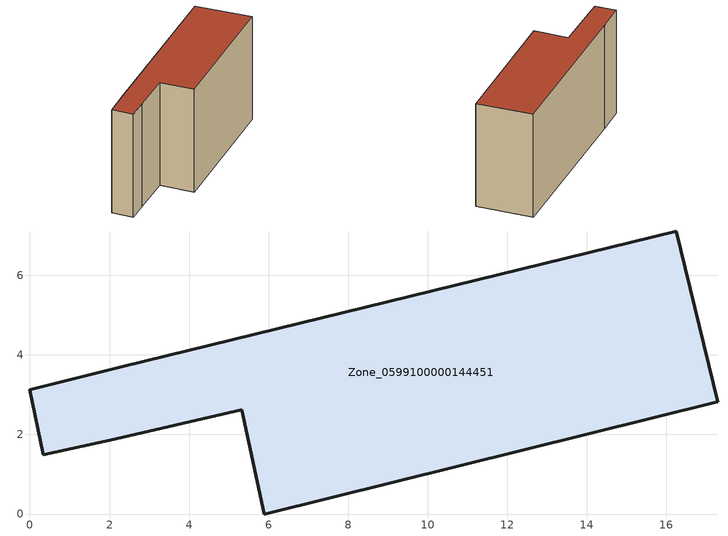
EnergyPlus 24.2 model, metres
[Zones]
Zone_0599100000144451
 floor ground (C_G): 0,3.12 2.31,3.7 16.24,7.11 17.28,2.83 5.89,0 5.32,2.62 2,1.85 0.33,1.49 z0
 wall outside (C_F): 2.31,3.7 0,3.12 0.33,1.49 2,1.85 5.32,2.62 5.89,0 17.28,2.83 16.24,7.11 2.31,3.7 z0:8.38
 roof outside (C_R): 17.28,2.83 16.24,7.11 2.31,3.7 0,3.12 0.33,1.49 2,1.85 5.32,2.62 5.89,0 z8.38
[BUILDING]
Pand.0599100000144451: North Axis=0; Terrain=City; Loads Convergence Tolerance Value=0.04; Temperature Convergence Tolerance Value=0.4; Solar Distribution=FullExterior; Maximum Number of Warmup Days=25; Minimum Number of Warmup Days=1
[Site:Location]
Rotterdam.The.Hague.AP_ZH_NLD Design_Conditions: Latitude=51.96; Longitude=4.45; Time Zone=1; Elevation=-4.5
[SITE:GROUNDTEMPERATURE:BUILDINGSURFACE]
18, 18, 18, 18, 18, 18, 18, 18, 18, 18, 18, 18
[MATERIAL] Thermal Absorptance=0.9; Solar Absorptance=0.7; Visible Absorptance=0.7
Name | Roughness | Thickness | Conductivity | Density | Specific Heat
G.TI.1946 | MediumSmooth | 0.15 | 1 | 540 | 1210
F.TI.1946 | Rough | 0.3 | 0.857143 | 1920 | 840
R.TI.1946 | MediumRough | 0.2 | 0.1 | 1500 | 1000
[CONSTRUCTION]
C_G: G.TI.1946
C_F: F.TI.1946
C_R: R.TI.1946
[ZONE]
Zone_0599100000144451: Type=1; Multiplier=1; Ceiling Height=Autocalculate; Volume=Autocalculate; Floor Area=autocalculate; Part of Total Floor Area=Yes
[ZONEINFILTRATION:DESIGNFLOWRATE]
Infil_Zone_0599100000144451: Zone or ZoneList or Space or SpaceList=Zone_0599100000144451; Schedule=AlwaysOn; Design Flow Rate Calculation Method=Flow/Area; Flow Rate per Floor Area=0.003; Constant Term Coefficient=1; Temperature Term Coefficient=0; Velocity Term Coefficient=0; Velocity Squared Term Coefficient=0
[HVACTEMPLATE:ZONE:IDEALLOADSAIRSYSTEM]
Zone_0599100000144451: Maximum Heating Supply Air Temperature=50; Minimum Cooling Supply Air Temperature=13; Maximum Heating Supply Air Humidity Ratio=0.0156; Minimum Cooling Supply Air Humidity Ratio=0.0077; Heating Limit=NoLimit; Cooling Limit=NoLimit; Dehumidification Control Type=ConstantSensibleHeatRatio; Cooling Sensible Heat Ratio=0.7; Dehumidification Setpoint=60; Humidification Control Type=None; Humidification Setpoint=30; Outdoor Air Method=None; Outdoor Air Flow Rate per Person=0.00944; Outdoor Air Flow Rate per Zone Floor Area=0; Outdoor Air Flow Rate per Zone=0; Demand Controlled Ventilation Type=None; Outdoor Air Economizer Type=NoEconomizer; Heat Recovery Type=None; Sensible Heat Recovery Effectiveness=0.7; Latent Heat Recovery Effectiveness=0.65
[ZONECONTROL:THERMOSTAT]
ThermostatControl_Zone_0599100000144451: Zone or ZoneList=Zone_0599100000144451; Control Type Schedule=DualSetpointControlType; Control 1=Thermostat_Zone_0599100000144451; Temperature Difference Between Cutout And Setpoint=0
[THERMOSTATSETPOINT:DUALSETPOINT]
Thermostat_Zone_0599100000144451: Heating Setpoint Temperature Schedule=HeatingSetpoint_Zone_0599100000144451; Cooling Setpoint Temperature Schedule=CoolingSetpoint_Zone_0599100000144451
[SCHEDULE:COMPACT]
HeatingSetpoint_Zone_0599100000144451: Through: 12/31, For: AllDays, Until: 24:00, 21
CoolingSetpoint_Zone_0599100000144451: Through: 12/31, For: AllDays, Until: 24:00, 24
DualSetpointControlType: Through: 12/31, For: AllDays, Until: 24:00, 4
AlwaysOn: Through: 12/31, For: AllDays, Until: 24:00, 1
